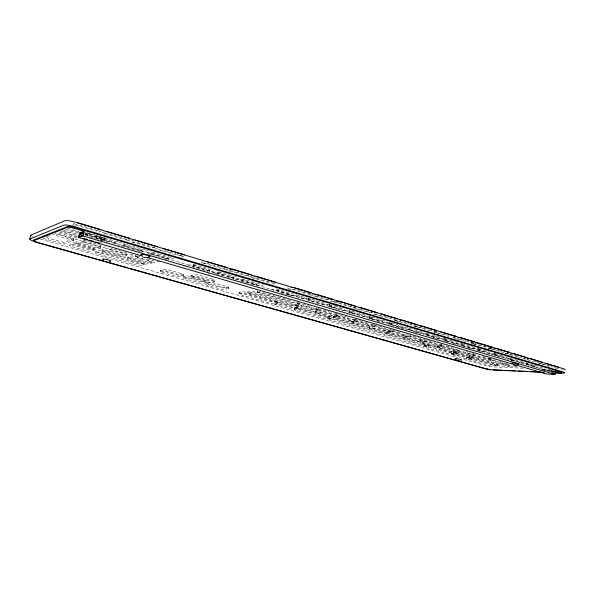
<?xml version="1.0" encoding="UTF-8"?>
<svg xmlns="http://www.w3.org/2000/svg" width="595" height="595" viewBox="0 0 595 595"><rect width="100%" height="100%" fill="white"/><g stroke="black" fill="none" stroke-linecap="round" stroke-linejoin="round"><path stroke-width="0.45" stroke-dasharray="2.98 2.23" d="M494.958 353.482L494.623 354.97L506.278 358.391L512.228 358.651M329.533 304.514L329.34 306.247L344.237 310.627L349.235 310.523M494.713 353.556L505.393 356.732M329.355 304.588L344.386 309.088M331.631 307.779L331.928 306.269L316.867 301.836L312.539 301.985M43.361 238.089L43.561 238.55L63.085 244.047L73.587 240.618L52.836 234.549M183.334 278.267L199.697 283.056C202.025 283.458 207.826 283.726 206.272 280.728L190.095 276.073C182.345 275.448 179.66 279.598 189.76 277.597L206.324 282.424M183.483 275.901L165.96 270.807L160.204 271.729L177.094 276.615C179.378 277.077 185.06 276.95 183.424 274.154L166.161 269.23L160.576 270.152L160.226 271.677M73.587 240.618L73.78 238.692L55.818 233.471M183.639 276.809L200.463 281.666L206.651 280.907M333.036 317.894L333.371 316.414L340.898 316.205L354.94 320.259L354.806 321.776L347.093 321.932L333.036 317.894L340.615 317.633L354.813 321.754M333.312 316.488L347.361 320.541L355.089 320.341M355.364 319.366L350.113 319.418L336.123 315.38L336.138 313.788M294.361 308.463L294.079 309.869L294.48 310.062L324.015 318.429L331.073 318.243L331.37 316.823L301.658 308.203L294.361 308.463L324.29 317.053L336.815 316.637L337.187 315.149L322.624 310.91L315.164 311.215L315.053 312.754L329.98 316.89M190.965 277.173L191.345 275.589L197.257 274.726L214.416 279.628C216.297 282.647 209.864 282.342 207.596 282.023L190.965 277.173L197.213 276.325L214.46 281.353M191.337 275.671L208.369 280.602L214.795 279.814M193.434 264.225L193.13 266.084L211.076 271.387L217.413 270.673M193.323 264.306L211.932 269.84M238.781 294.101C238.595 290.836 244.21 291.847 246.702 292.361L277.084 301.107C280.914 303.681 272.16 303.881 269.81 303.041L239.711 294.466C236.118 293.752 244.664 293.067 246.389 293.833L277.657 302.9M239.093 292.621L270.859 301.806L277.962 301.457M456.209 354.084L431.606 346.967L423.402 346.744L447.871 353.78L456.209 354.084L456.194 352.664L431.844 345.665L423.677 345.435L423.402 346.744M548.91 372.373L549.2 370.551L542.29 370.246M554.265 371.57L549.274 370.097L549.356 369.562L552.681 370.551M257.434 290.799L257.047 292.361L258.044 292.755L290.769 302.223L296.154 302.148M257.367 290.851L258.104 291.163M534.28 367.457L534.489 366.126L531.499 366.066M542.499 367.829L537.337 367.546L526.255 364.289L526.315 362.898M509.253 366.438L509.112 364.995L478.03 355.988L469.269 355.609L469.024 356.903L500.328 365.955L509.253 366.438L477.815 357.283L469.053 356.881M521.778 362.972L510.562 359.663L510.703 358.272M495.657 355.75L500.261 355.974L511.618 359.328L511.403 360.659M497.651 365.94L497.658 364.594L474.847 358.041L466.458 357.677L466.19 358.964L489.097 365.531L497.651 365.94L474.632 359.306L466.19 358.964M513.254 366.609L488.636 359.551L488.621 358.138M453.345 351.065L453.197 352.441L464.888 355.773L473.397 356.048L473.65 354.739L461.794 351.281L453.33 351.095L465.104 354.494L473.65 354.739M495.204 353.839L490.146 353.638L478.187 350.12L478.239 348.648M479.369 351.281L479.421 349.823L467.462 346.29L462.925 346.119M471.909 358.54L472.021 357.208L459.526 353.631L451.397 353.37L451.047 354.665L463.587 358.257L471.909 358.54L459.303 354.91L451.107 354.642M490.756 358.659L484.427 358.346L473.137 355.066L473.27 353.69M474.877 354.04L468.607 353.757L457.027 350.403L457.161 349.005M457.443 351.414L457.637 350.061L445.521 346.558L437.206 346.387L436.909 347.718L448.994 351.214L457.443 351.414L445.283 347.882L436.975 347.696M479.994 348.953L473.352 348.7L461.222 345.122L461.623 343.613M445.915 341.106L450.408 341.255L462.687 344.877L462.635 346.342M456.521 349.406L452.996 349.235L441.021 345.762L441.349 344.453M441.059 346.677L441.245 345.308L428.824 341.716L420.613 341.597L420.315 342.951L432.714 346.535L441.059 346.677L428.579 343.055L420.33 342.936M462.925 343.903L456.343 343.687L443.885 340.013L444.279 338.481M445.462 341.314L445.454 339.953M428.214 346.089L428.445 344.78L426.786 344.2L335.944 318.072L333.81 317.581L327.25 317.819L326.967 319.217L418.419 345.397L420.985 346L428.214 346.089L335.669 319.463L333.542 318.98L326.967 319.217M510.48 359.618L515.032 359.707M403.559 336.748L403.351 338.109L416.009 341.738L424.183 341.85L424.488 340.474L411.695 336.748L403.559 336.703L416.255 340.407L424.488 340.474M442.1 344.743L437.02 344.594L424.711 341.039L424.748 339.581M444.495 338.711L439.125 338.6L426.176 334.792L426.459 333.207M426.496 333.379L421.186 333.312L407.88 329.399L407.917 327.838M386.103 331.713L385.969 333.126L398.881 336.815L406.943 336.867L407.248 335.476L399.133 335.468L386.096 331.668L394.113 331.646L407.196 335.424M426.377 339.931L420.278 339.76L407.798 336.138L408.14 334.799M407.991 327.904L402.755 327.875L389.071 323.858L389.323 322.215M391.056 325.309L391.19 323.769L377.52 319.731L371.763 319.716M408.549 334.992L403.589 334.911L390.64 331.17L390.885 329.623M369.502 326.804L369.049 328.224L376.947 328.128L390.417 332.047L390.543 330.589L377.483 326.796L364.557 326.93L350.686 322.921L358.435 322.78L372.269 326.796L372.396 325.324L358.978 321.426L351.043 321.508L350.7 322.973M455.629 337.692L452.914 337.737M389.822 322.252L383.537 322.222L369.547 318.087L369.964 316.481M354.122 313.915L357.848 313.922L371.927 318.08L371.875 319.649M391.636 329.92L386.222 329.883L372.946 326.045L373.169 324.468M511.774 359.417L509.655 359.387M334.055 308.009L337.722 307.987L352.21 312.256L351.928 313.751M338.733 302.691L355.297 307.749L355.661 306.15M373.742 324.714L368.402 324.714L354.776 320.779L354.984 319.18M370.231 316.451L364.036 316.473L349.719 312.256L349.853 310.627M336.495 313.877L331.333 313.974L316.957 309.824L316.971 308.21M317.299 310.932L317.41 309.37L302.61 305.101L295.395 305.458L295.031 306.961L309.883 311.245L317.299 310.932L302.312 306.559L295.031 306.931M349.555 312.159L354.739 311.869M329.898 304.298L323.301 304.469L308.039 299.954L308.418 298.259M317.105 308.24L312.04 308.389L297.269 304.119L297.269 302.483M298.236 305.488L298.534 304.023L297.872 303.71L256.207 291.609C253.678 290.256 243.593 291.885 248.948 293.766L290.62 305.711L298.236 305.488L254.831 292.837L247.617 293.223M297.902 308.679L298.073 307.154L281.851 302.505L274.979 302.885L274.622 304.35L290.829 309.013L297.902 308.679L281.554 303.948L274.622 304.35M309.043 298.772L304.342 298.868L277.106 290.858L276.348 290.516L276.779 288.895M256.363 285.726L256.46 283.986L239.778 279.062L233.418 279.65M264.396 284.886L258.23 285.288L241.518 280.349L241.719 278.624M228.495 288.776L228.681 287.184L212.75 282.588C210.422 282.186 204.598 281.985 206.108 284.886L222.084 289.415L228.495 288.776L211.984 284.001L205.781 284.663M212.489 272.346L216.067 272.064L233.143 277.099C234.966 280.632 228.748 277.642 227.454 277.136M239.331 278.155L235.248 278.505L217.949 273.417L217.547 273.209L218.03 271.506M207.201 263.302L226.524 269.26L226.978 267.519M208.592 274.548L208.942 272.949M209.276 271.878L209.47 270.123L191.597 264.834L184.844 265.772M352.471 312.412L348.663 312.613M180.746 257.189L184.041 256.482L184.435 254.742M350.968 321.583L364.675 325.532L372.537 325.406M167.976 259.762L168.355 258.096L167.894 257.836L149.137 252.31L145.663 252.875M151.651 263.094L151.814 261.339L133.756 256.088C131.54 255.448 125.932 256.668 127.851 258.981L145.909 264.135L151.651 263.094L132.901 257.598L127.397 258.706M118.323 245.304L122.466 244.433L141.848 250.145C142.897 250.16 142.354 252.786 141.454 251.841M144.102 264.649L144.466 263.079L143.722 262.737L101.857 250.681L100.131 250.361L95.788 251.573L95.379 253.187L96.197 253.544L137.244 265.258C138.88 266.24 147.151 264.864 142.748 264.12L100.793 252.116L95.408 253.158M173.881 258.587L169.746 259.197L150.914 253.656L150.431 253.388L150.907 251.633M160.003 261.421L153.763 262.395L135.444 257.077L135.682 255.233M148.326 250.607L143.261 251.402L123.849 245.668L124.087 243.697M103.649 234.028L106.921 233.307L129.301 240.172L129.777 238.327M126.512 255.828L126.668 254.043L108.03 248.621C105.858 247.929 100.443 249.536 102.452 251.678L121.06 256.995L126.512 255.828L107.152 250.153L101.938 251.425M115.058 244.203L115.214 242.291L95.074 236.334L89.436 237.777M104.475 241.064L104.861 239.443L84.401 233.404M105.203 238.015L100.771 239.406L100.585 240.157L105.017 238.781L105.203 238.015L84.75 231.961M132.752 254.355L128.632 255.099L109.83 249.669L109.309 249.402L109.77 247.691M121.655 242.351L116.218 243.429L96.137 237.494L96.353 235.486M93.928 250.227L94.07 248.45L75.163 242.998C73.059 242.262 68.135 244.106 70.136 246.129L89.005 251.477L93.928 250.227L74.278 244.515L69.593 245.861M100.57 248.331L100.719 246.516L81.47 240.916C79.336 240.179 74.204 242.024 76.234 244.151L95.438 249.632L100.57 248.331L80.57 242.47L75.691 243.846M105.65 246.918L102.519 247.535L83.099 241.92L82.549 241.644L82.958 239.964M87.249 236.022L87.651 234.229L84.438 233.188M72.821 225.26L73.148 224.017L76.911 222.515M209.626 270.279L206.963 270.725M354.523 320.66L357.387 320.526M488.398 359.432L492.087 359.506M217.547 273.209L222.151 272.473M526.099 364.222L529.84 364.304M369.473 318.028L374.776 317.797M82.549 241.644L84.817 240.863M372.165 318.228L369.197 318.355M87.658 234.311L85.33 235.122M372.701 325.926L378.346 325.77M228.807 287.311L222.404 287.943L206.063 283.227M233.515 277.329L229.856 277.843M95.869 237.301L99.967 235.925M94.315 248.621L89.384 249.885L69.987 244.255M241.377 280.238L245.579 279.657M100.964 246.687L95.825 248.018L76.086 242.239M388.832 323.732L395.11 323.546M102.34 249.841L121.44 255.396L126.891 254.206M497.844 364.72L489.306 364.304L466.443 357.744M385.835 333.044L393.86 333.022L407.002 336.837M391.317 323.881L387.754 323.985M390.417 331.058L395.244 330.969M390.662 330.686L382.674 330.723L369.309 326.856M109.309 249.402L112.552 248.479M115.467 242.477L112.946 243.251M327.235 317.842L418.657 344.103L421.215 344.706L428.445 344.78M256.698 284.142L252.882 284.618M294.079 309.869L301.375 309.631L331.095 318.221M274.92 302.922L291.119 307.6L298.192 307.251M123.604 245.482L127.144 244.478M73.996 238.945L63.479 242.44L45.696 237.42M407.657 329.28L412.283 329.176M403.298 338.064L411.443 338.101L424.235 341.798M127.761 257.174L146.273 262.559L152.015 261.495M407.679 336.063L411.234 336.011M135.229 256.914L138.68 256.081M142.317 250.443L137.051 251.745M276.348 290.516L280.728 290.062M150.431 253.388L154.455 252.421M425.961 334.68L429.776 334.621M451.27 353.4L463.803 357.007L472.058 357.305M424.51 340.935L428.965 340.928M95.758 251.603L138.576 263.964L144.466 263.079M168.318 258.118L165.113 258.795M296.972 303.963L302.134 303.591M160.546 270.175L177.875 275.202L183.825 274.34M437.147 346.416L449.225 349.912L457.674 350.105M307.935 299.858L312.568 299.486M441.289 345.353L432.944 345.219L420.606 341.679M440.917 345.695L443.721 345.688M316.674 309.668L321.114 309.407M317.559 309.512L310.174 309.817L295.328 305.518M192.959 265.928L197.347 265.125M314.881 312.635L322.341 312.345L336.911 316.577M453.1 352.389L461.571 352.59L473.427 356.033M329.05 306.083L336.554 305.622M456.93 350.329L461.504 350.388M332.174 306.455L329.37 306.626M54.941 233.567L75.55 239.718L78.942 238.885M335.855 315.231L339.522 315.053M337.157 315.194L329.608 315.424L315.201 311.267M478.008 350.024L482.917 350.076M479.6 349.92L475.732 349.89M473.047 354.999L477.681 355.089M494.452 354.873L500.64 354.992M509.424 365.189L500.536 364.713L469.247 355.624M369.056 328.202L382.421 332.084L390.365 332.077M158.077 249.387L178.53 255.672L181.944 255.292M74.204 225.252L77.291 224.441L100.555 231.5L98.101 232.377M46.551 236.84L51.341 234.973M423.685 345.509L448.095 352.515L456.432 352.805M98.539 230.57L95.929 231.001L73.118 224.04M92.604 234.244L89.235 235.345L84.683 234.14M104.891 231.953L102.407 232.794L124.415 239.502L127.137 239.13M100.429 240.819L104.861 239.443M99.856 243.214L101.626 242.678M126.72 240.908L129.301 240.172M134.232 240.239L130.714 241.31L151.926 247.721L154.455 247.475M132.068 242.507L135.519 241.868L157.169 248.442L154.053 249.231M257.055 292.331L260.722 291.974M298.534 304.023L290.918 304.268L247.884 291.758M159.996 250.592L163.32 250.175L184.041 256.482M89.771 233.582L85.115 232.377M76.748 238.082L57.626 232.719M117.803 241.838L96.308 235.59M203.892 261.867L201.311 262.402L220.693 268.263L224.285 267.973M286.954 287.891L304.276 293.216L309.288 292.956M202.672 263.726L206.034 263.124M121.231 246.099L122.235 246.189M144.83 249.833L124.02 243.794M223.913 269.661L226.524 269.26M228.145 269.528L226.316 269.87L245.066 275.537L248.755 275.307M228.659 271.075L231.284 270.68M248.405 276.965L251.209 276.578L231.946 270.74M170.973 257.575L150.818 251.692M255.158 276.444L250.525 277.099L268.68 282.595L271.253 282.543M252.994 278.334L255.813 277.984M353.943 307.905L369.51 312.71L372.262 312.769M271.714 284.09L275.024 283.703L274.592 283.473M271.067 289.46L274.533 289.326L290.665 294.168L287.14 294.51M288.263 289.349L293.194 289.051L310.367 294.175M374.924 314.175L390.952 318.965M214.706 273.581L215.717 273.685M288.761 295.946L295.537 295.537L311.341 300.244L308.582 300.505M308.121 294.629L309.802 294.488M315.06 294.361L309.876 294.8L326.744 299.925L332.731 299.664M313.892 296.027L315.581 295.901M236.453 276.958L217.904 271.58M397.125 320.288L393.436 320.393M542.38 363.694L538.646 363.567M329.831 301.42L333.282 301.196M335.773 301.219L332.188 301.464L348.38 306.395L351.102 306.432M336.331 302.736L338.072 302.624M417.221 326.276L413.86 326.335M93.727 237.97L94.3 238.007M352.567 307.898L355.721 307.816M273.209 290.784L273.737 290.806M356.308 309.318L359.96 309.147M373.779 314.227L377.647 314.071M378.271 315.566L381.945 315.603L397.17 320.17L395.437 320.452L409.91 324.773L412.491 324.877M452.907 337.477L466.264 341.604L468.89 341.753M324.744 303.093L308.284 298.378M397.787 321.687L401.588 321.597M392.901 325.242L396.411 325.316L409.948 329.355L405.463 329.459M417.526 326.127L414.901 326.224L429.24 330.545L431.836 330.664M336.435 309.37L336.978 309.407M418.902 327.585L422.324 327.681L436.581 331.95M410.498 330.686L414.901 330.775L428.073 334.71L425.232 334.762M505.735 353.281L508.457 353.341M436.767 331.884L434.09 331.958L448.013 336.153L451.471 336.287M433.242 332.122L436.574 332.092M438.18 333.341L441.49 333.431L449.411 335.788M428.445 335.967L432.892 336.086L445.662 339.864M522.514 358.272L535.292 362.087M456.053 338.927L459.675 338.949M443.699 339.946L449.463 339.916M473.62 342.913L470.861 342.913L484.003 346.9L486.651 347.063M471.218 343.203L473.791 343.226M259.606 283.852L242.098 278.824M473.375 344.341L478.469 344.49L491.582 348.41M459.065 344.981L465.052 345.048M491.277 348.201L488.488 348.179L501.265 352.054L503.92 352.233M488.145 348.499L491.611 348.558M422.301 331.973L408.148 327.957M492.779 349.644L496.044 349.763M478.603 350.976L483.951 351.169L495.895 354.709L491.983 354.672M505.438 353.661L508.948 353.742M509.104 354.754L513.128 354.895L517.122 356.048M521.607 357.283L518.453 357.156M524.039 358.733L525.816 358.651M526.724 359.774L528.494 359.834M511.224 360.094L515.203 360.392L534.444 366.096M540.55 363.188L538.557 363.136L550.219 366.684M474.676 347.48L461.363 343.65M527.996 363.314L522.142 363.054M543.012 364.638L545.935 364.757M553.008 366.914L551.096 366.84M514.444 366.676L518.037 366.817M555.492 368.364L558.422 368.446L554.689 367.293M523.198 368.186L493.515 366.914A6.032 0.714 9.9 0 1 485.163 365.516L462.843 359.172M538.958 368.863L547.311 369.22M561.219 369.815L563.078 369.889M542.447 369.264L547.631 369.488M542.365 369.793L549.274 370.097M469.864 352.597L469.329 352.545M554.54 370.953L547.207 370.625L85.003 234.445M555.18 371.287L547.385 370.938L541.584 369.227M549.899 371.578L554.228 371.778M551.558 372.113L554.161 372.232M551.453 372.544L553.305 372.634M485.676 357.201L482.062 356.293M507.223 357.141L506.278 356.993M365.189 315.134L350.113 310.783M65.428 229.573L77.811 233.121M457.421 342.43L444.026 338.525M522.797 361.782L511.715 358.599M316.094 303.294L316.838 303.428M384.526 320.891L370.871 316.927M59.478 231.968L77.566 237.182M331.765 312.561L331.356 312.472M439.519 337.209L426.273 333.304M420.896 338.481L409.91 335.312M537.679 366.26L526.389 362.943M148.75 253.998L160.494 257.442M316.406 295.998L332.181 300.706M290.799 300.676L259.234 291.498M40.601 239.175L457.488 357.654M83.508 240.246L102.585 245.795M113.742 249.037L127.813 253.135M136.939 255.783L142.904 257.523M147.166 258.758L153.986 260.744M297.574 302.647L311.215 306.611M318.132 308.627L329.593 311.959M347.562 317.18L336.22 313.87M367.532 322.988L354.799 319.24M374.077 324.892L386.237 328.425M392.596 330.277L401.06 332.739M428.4 340.69L434.439 342.445M446.391 345.918L452.282 347.636M466.183 351.675L467.945 352.188M489.187 358.368L495.39 360.168M499.822 361.455L508.688 364.036M63.576 230.399L78.414 234.75M62.326 230.882L77.112 235.211M77.127 236.215L60.802 231.321M67.607 228.22L79.12 231.619M549.2 370.551L554.19 372.024M78.458 232.303L67.607 229.097M84.951 234.75L100.771 239.406M95.676 238.372L109.383 242.403M122.399 246.233L139.721 251.328M164.004 258.475L167.656 259.554M192.259 266.783L207.99 271.409M215.859 273.73L222.991 275.827M240.447 280.959L253.411 284.774M280.446 292.725L289.155 295.284M377.245 321.196L379.788 321.947M396.263 326.789L403.306 328.864M414.76 332.233L420.754 333.996M432.758 337.529L438.589 339.239M452.884 343.449L456.365 344.468M468.183 347.949L471.567 348.945M304.201 297.203L276.697 288.977M391.019 322.892L402.763 326.365M478.417 348.752L489.306 351.972M84.564 232.734L105.017 238.781M517.955 357.045L505.75 353.393M256.869 278.17L273.707 283.205M360.964 309.318L372.901 312.888M403.417 322.021L417.266 326.194M460.493 339.105L473.732 343.07M498.089 350.358L503.928 352.106M535.478 361.544L538.862 362.556M547.593 365.166L551.141 366.23M136.084 255.538L135.615 255.314M32.576 236.617A8.486 1.264 14.2 0 1 31.952 236.327"/><path stroke-width="0.89" d="M100.986 229.715L76.911 222.515M555.098 371.816L555.18 371.287M516.356 365.151L546.671 373.995L554.927 374.396L555.462 370.99L560.966 372.634A3.689 0.446 9.3 0 1 560.765 373.147L554.823 372.879M78.54 237.45L79.656 232.876L84.059 231.291L82.936 235.932L78.54 237.45L142.74 256.177M79.328 234.623L78.741 237.048L82.913 235.605L83.508 233.143L79.328 234.623L82.846 235.657M79.678 233.195L79.492 233.961L83.672 232.466L83.858 231.693L79.678 233.195L81.433 233.716M29.787 239.078L30.762 235.218M226.948 267.542L206.413 261.413M129.725 238.379L106.52 231.41M157.511 246.724L135.11 239.993M184.361 254.786L162.71 248.286M397.482 318.764L381.283 313.929M251.469 274.942L232.645 269.118L229.893 269.26M275.262 282.089L256.073 276.325M333.594 299.605L315.9 294.294M355.527 306.194L339.351 301.182L336.644 301.159M291.059 287.489L293.685 287.459L311.081 292.755L309.288 292.956M417.415 324.781L402.718 320.214L399.914 320.132M358.383 307.675L361.128 307.719L376.933 312.539L374.976 312.658M436.834 330.619L422.591 326.186L420.003 326.082M526.032 357.402L513.76 353.579L511.09 353.408M454.015 336.287L455.882 336.235L440.947 331.854M458.001 337.477L460.627 337.618L474.222 341.738L472.318 341.775M542.439 362.333L530.509 358.614L526.947 358.398M475.338 342.928L478.841 343.092L492.05 347.093L490.116 347.116M558.408 367.13L545.913 363.374M493.887 348.246L496.542 348.41L509.387 352.307L507.423 352.307M493.032 369.8L502.306 370.239M505.088 370.373L515.285 370.849M518.074 370.983L527.341 371.414M531.052 371.585L540.327 372.024M556.087 372.76L562.58 373.065A6.746 0.826 9.3 0 0 563.019 371.957L75.201 226.874A9.58 1.614 14.2 0 0 63.65 225.193L29.966 238.959A8.494 1.235 14.1 0 0 36.072 241.979L103.991 261.116M542.804 372.306L490.659 369.845A3.295 0.379 9.9 0 1 486.725 369.183L36.183 242.291A4.641 0.669 14.1 0 1 33.32 240.878L67.741 227.283A5.236 0.878 14.2 0 1 73.155 228.071L84.059 231.291M552.145 373.958L554.741 374.084M145.879 257.709L143.626 257.092M105.776 261.622L127.226 267.668M129.011 268.166L484.672 368.394A6.032 0.692 9.9 0 0 487.372 369.034M146.31 257.211L514.571 364.631M82.936 235.932L554.927 374.396M541.971 372.247L544.455 372.976M83.136 238.335L87.539 239.621M89.295 240.135L93.698 241.414M95.453 241.934L99.856 243.214M103.59 259.911L102.608 259.383A4.262 0.625 13.4 0 1 105.099 259.234A4.262 0.625 13.4 0 1 110.179 260.67A4.262 0.625 13.4 0 1 109.428 261.309M141.915 255.322L140.918 254.727A4.738 0.766 13.2 0 1 143.908 254.534A4.738 0.766 13.2 0 1 149.471 256.162A4.738 0.766 13.2 0 1 148.386 256.906M490.429 369.547A6.032 0.692 9.9 0 1 488.138 369.175M561.382 372.455A3.689 0.446 9.3 0 0 561.07 371.949L73.386 227.134A5.229 0.885 14.2 0 0 67.964 226.353L33.528 240.06A4.641 0.669 14.1 0 0 33.558 240.246M487.186 368.655A3.295 0.379 9.9 0 1 486.822 368.565M516.81 364.43A3.652 0.454 9.6 0 0 517.181 363.724A3.652 0.454 9.6 0 0 511.522 363.039L511.536 363.277A3.652 0.454 9.6 0 0 512.481 363.634M31.066 235.799A8.486 1.264 14.2 0 1 30.94 235.092L64.736 220.797A9.572 1.659 14.3 0 1 76.286 222.456L563.517 368.751A6.746 0.848 9.2 0 1 564.938 369.815M460.85 360.079A3.287 0.394 10.1 0 0 459.838 359.283A3.287 0.394 10.1 0 0 455.235 358.755L455.353 358.986A3.287 0.394 10.1 0 0 456.291 359.321M457.317 360.444L459.095 360.771L457.317 360.444M513.812 364.884L515.776 365.248L513.812 364.884"/></g></svg>
